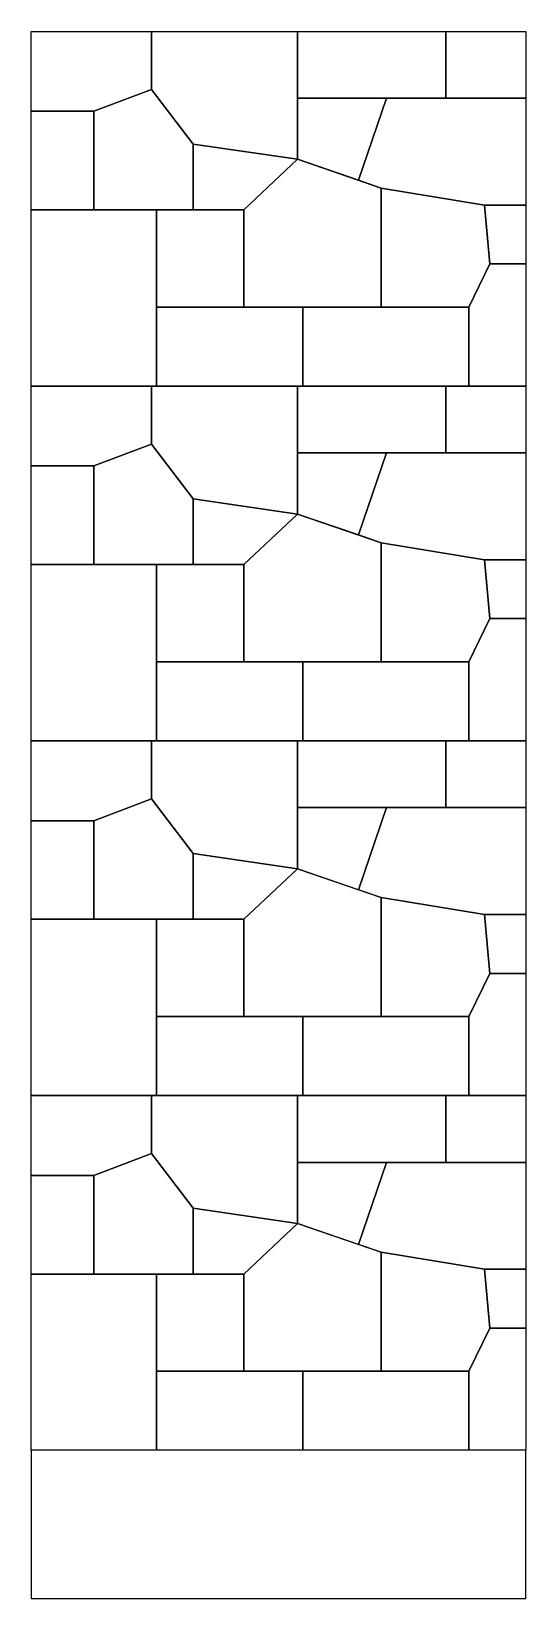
# Model space of a CAD drawing. Header units: millimetres. Extents: x 0 to 1000, y 0 to 3169.
import ezdxf

# ---------------------------------------------------------------- set-up
doc = ezdxf.new("R2010")
doc.units = ezdxf.units.MM

msp = doc.modelspace()

# ---------------------------------------------------------------- linework, layer by layer
for points in [[(243.1, 3051.8), (243.1, 3169.2), (538.5, 3169.2), (538.5, 3034.1), (538.5, 2910.5), (327.6, 2941.3), (243.1, 3051.8)], [(0, 3007.7), (0, 3169.2), (243.1, 3169.2), (243.1, 3051.8), (126.7, 3007.7), (0, 3007.7)], [(538.5, 3034.1), (538.5, 3169.2), (838.4, 3169.2), (838.4, 3034.1), (718.8, 3034.1), (538.5, 3034.1)], [(838.4, 3034.1), (838.4, 3169.2), (1000, 3169.2), (1000, 3034.1), (838.4, 3034.1)], [(126.7, 2808.3), (126.7, 3007.7), (243.1, 3051.8), (327.6, 2941.3), (327.6, 2808.3), (253.5, 2808.3), (126.7, 2808.3)], [(538.5, 2910.5), (538.5, 3034.1), (718.8, 3034.1), (661.8, 2868.1), (538.5, 2910.5)], [(661.8, 2868.1), (718.8, 3034.1), (838.4, 3034.1), (1000, 3034.1), (1000, 2817.9), (916.8, 2817.9), (707.8, 2852.3), (661.8, 2868.1)], [(0, 2808.3), (0, 3007.7), (126.7, 3007.7), (126.7, 2808.3), (0, 2808.3)], [(327.6, 2808.3), (327.6, 2941.3), (538.5, 2910.5), (430, 2808.3), (327.6, 2808.3)], [(430, 2611.7), (430, 2808.3), (538.5, 2910.5), (707.8, 2852.3), (707.8, 2611.7), (430, 2611.7)], [(707.8, 2611.7), (707.8, 2852.3), (916.8, 2817.9), (927.4, 2698.9), (885.1, 2611.7), (707.8, 2611.7)], [(0, 2451.9), (0, 2808.3), (126.7, 2808.3), (253.5, 2808.3), (253.5, 2611.7), (253.5, 2451.9), (243.1, 2451.9), (0, 2451.9)], [(253.5, 2611.7), (253.5, 2808.3), (327.6, 2808.3), (430, 2808.3), (430, 2611.7), (253.5, 2611.7)], [(927.4, 2698.9), (916.8, 2817.9), (1000, 2817.9), (1000, 2698.9), (927.4, 2698.9)], [(885.1, 2451.9), (885.1, 2611.7), (927.4, 2698.9), (1000, 2698.9), (1000, 2451.9), (885.1, 2451.9)], [(253.5, 2451.9), (253.5, 2611.7), (430, 2611.7), (549.1, 2611.7), (549.1, 2451.9), (538.5, 2451.9), (253.5, 2451.9)], [(549.1, 2451.9), (549.1, 2611.7), (707.8, 2611.7), (885.1, 2611.7), (885.1, 2451.9), (838.4, 2451.9), (549.1, 2451.9)], [(0, 2290.4), (0, 2451.9), (243.1, 2451.9), (243.1, 2334.5), (126.7, 2290.4), (0, 2290.4)], [(243.1, 2334.5), (243.1, 2451.9), (253.5, 2451.9), (538.5, 2451.9), (538.5, 2316.8), (538.5, 2193.2), (327.6, 2224), (243.1, 2334.5)], [(538.5, 2316.8), (538.5, 2451.9), (549.1, 2451.9), (838.4, 2451.9), (838.4, 2316.8), (718.8, 2316.8), (538.5, 2316.8)], [(838.4, 2316.8), (838.4, 2451.9), (885.1, 2451.9), (1000, 2451.9), (1000, 2316.8), (838.4, 2316.8)], [(126.7, 2091), (126.7, 2290.4), (243.1, 2334.5), (327.6, 2224), (327.6, 2091), (253.5, 2091), (126.7, 2091)], [(538.5, 2193.2), (538.5, 2316.8), (718.8, 2316.8), (661.8, 2150.8), (538.5, 2193.2)], [(661.8, 2150.8), (718.8, 2316.8), (838.4, 2316.8), (1000, 2316.8), (1000, 2100.6), (916.8, 2100.6), (707.8, 2135), (661.8, 2150.8)], [(0, 2091), (0, 2290.4), (126.7, 2290.4), (126.7, 2091), (0, 2091)], [(327.6, 2091), (327.6, 2224), (538.5, 2193.2), (430, 2091), (327.6, 2091)], [(430, 1894.4), (430, 2091), (538.5, 2193.2), (707.8, 2135), (707.8, 1894.4), (430, 1894.4)], [(707.8, 1894.4), (707.8, 2135), (916.8, 2100.6), (927.4, 1981.6), (885.1, 1894.4), (707.8, 1894.4)], [(927.4, 1981.6), (916.8, 2100.6), (1000, 2100.6), (1000, 1981.6), (927.4, 1981.6)], [(0, 1734.6), (0, 2091), (126.7, 2091), (253.5, 2091), (253.5, 1894.4), (253.5, 1734.6), (243.1, 1734.6), (0, 1734.6)], [(253.5, 1894.4), (253.5, 2091), (327.6, 2091), (430, 2091), (430, 1894.4), (253.5, 1894.4)], [(885.1, 1734.6), (885.1, 1894.4), (927.4, 1981.6), (1000, 1981.6), (1000, 1734.6), (885.1, 1734.6)], [(253.5, 1734.6), (253.5, 1894.4), (430, 1894.4), (549.1, 1894.4), (549.1, 1734.6), (538.5, 1734.6), (253.5, 1734.6)], [(549.1, 1734.6), (549.1, 1894.4), (707.8, 1894.4), (885.1, 1894.4), (885.1, 1734.6), (838.4, 1734.6), (549.1, 1734.6)], [(0, 1573.1), (0, 1734.6), (243.1, 1734.6), (243.1, 1617.2), (126.7, 1573.1), (0, 1573.1)], [(243.1, 1617.2), (243.1, 1734.6), (253.5, 1734.6), (538.5, 1734.6), (538.5, 1599.5), (538.5, 1475.9), (327.6, 1506.7), (243.1, 1617.2)], [(538.5, 1599.5), (538.5, 1734.6), (549.1, 1734.6), (838.4, 1734.6), (838.4, 1599.5), (718.8, 1599.5), (538.5, 1599.5)], [(838.4, 1599.5), (838.4, 1734.6), (885.1, 1734.6), (1000, 1734.6), (1000, 1599.5), (838.4, 1599.5)], [(126.7, 1373.7), (126.7, 1573.1), (243.1, 1617.2), (327.6, 1506.7), (327.6, 1373.7), (253.5, 1373.7), (126.7, 1373.7)], [(538.5, 1475.9), (538.5, 1599.5), (718.8, 1599.5), (661.8, 1433.5), (538.5, 1475.9)], [(661.8, 1433.5), (718.8, 1599.5), (838.4, 1599.5), (1000, 1599.5), (1000, 1383.3), (916.8, 1383.3), (707.8, 1417.7), (661.8, 1433.5)], [(0, 1373.7), (0, 1573.1), (126.7, 1573.1), (126.7, 1373.7), (0, 1373.7)], [(327.6, 1373.7), (327.6, 1506.7), (538.5, 1475.9), (430, 1373.7), (327.6, 1373.7)], [(430, 1177.1), (430, 1373.7), (538.5, 1475.9), (707.8, 1417.7), (707.8, 1177.1), (430, 1177.1)], [(707.8, 1177.1), (707.8, 1417.7), (916.8, 1383.3), (927.4, 1264.3), (885.1, 1177.1), (707.8, 1177.1)], [(0, 1017.3), (0, 1373.7), (126.7, 1373.7), (253.5, 1373.7), (253.5, 1177.1), (253.5, 1017.3), (243.1, 1017.3), (0, 1017.3)], [(253.5, 1177.1), (253.5, 1373.7), (327.6, 1373.7), (430, 1373.7), (430, 1177.1), (253.5, 1177.1)], [(927.4, 1264.3), (916.8, 1383.3), (1000, 1383.3), (1000, 1264.3), (927.4, 1264.3)], [(885.1, 1017.3), (885.1, 1177.1), (927.4, 1264.3), (1000, 1264.3), (1000, 1017.3), (885.1, 1017.3)], [(253.5, 1017.3), (253.5, 1177.1), (430, 1177.1), (549.1, 1177.1), (549.1, 1017.3), (538.5, 1017.3), (253.5, 1017.3)], [(549.1, 1017.3), (549.1, 1177.1), (707.8, 1177.1), (885.1, 1177.1), (885.1, 1017.3), (838.4, 1017.3), (549.1, 1017.3)], [(0, 855.8), (0, 1017.3), (243.1, 1017.3), (243.1, 899.9), (126.7, 855.8), (0, 855.8)], [(243.1, 899.9), (243.1, 1017.3), (253.5, 1017.3), (538.5, 1017.3), (538.5, 882.2), (538.5, 758.6), (327.6, 789.4), (243.1, 899.9)], [(538.5, 882.2), (538.5, 1017.3), (549.1, 1017.3), (838.4, 1017.3), (838.4, 882.2), (718.8, 882.2), (538.5, 882.2)], [(838.4, 882.2), (838.4, 1017.3), (885.1, 1017.3), (1000, 1017.3), (1000, 882.2), (838.4, 882.2)], [(126.7, 656.4), (126.7, 855.8), (243.1, 899.9), (327.6, 789.4), (327.6, 656.4), (253.5, 656.4), (126.7, 656.4)], [(0, 656.4), (0, 855.8), (126.7, 855.8), (126.7, 656.4), (0, 656.4)], [(538.5, 758.6), (538.5, 882.2), (718.8, 882.2), (661.8, 716.2), (538.5, 758.6)], [(661.8, 716.2), (718.8, 882.2), (838.4, 882.2), (1000, 882.2), (1000, 666), (916.8, 666), (707.8, 700.4), (661.8, 716.2)], [(327.6, 656.4), (327.6, 789.4), (538.5, 758.6), (430, 656.4), (327.6, 656.4)], [(430, 459.8), (430, 656.4), (538.5, 758.6), (707.8, 700.4), (707.8, 459.8), (430, 459.8)], [(707.8, 459.8), (707.8, 700.4), (916.8, 666), (927.4, 547.1), (885.1, 459.8), (707.8, 459.8)], [(927.4, 547.1), (916.8, 666), (1000, 666), (1000, 547.1), (927.4, 547.1)], [(0, 300), (0, 656.4), (126.7, 656.4), (253.5, 656.4), (253.5, 459.8), (253.5, 300), (0, 300)], [(253.5, 459.8), (253.5, 656.4), (327.6, 656.4), (430, 656.4), (430, 459.8), (253.5, 459.8)], [(885.1, 300), (885.1, 459.8), (927.4, 547.1), (1000, 547.1), (1000, 300), (885.1, 300)], [(253.5, 300), (253.5, 459.8), (430, 459.8), (549.1, 459.8), (549.1, 300), (253.5, 300)], [(549.1, 300), (549.1, 459.8), (707.8, 459.8), (885.1, 459.8), (885.1, 300), (549.1, 300)], [(0, 0), (1000, 0), (1000, 300), (885.1, 300), (549.1, 300), (253.5, 300), (0, 300), (0, 0)]]:
    msp.add_lwpolyline(points)

doc.saveas('drawing.dxf')
